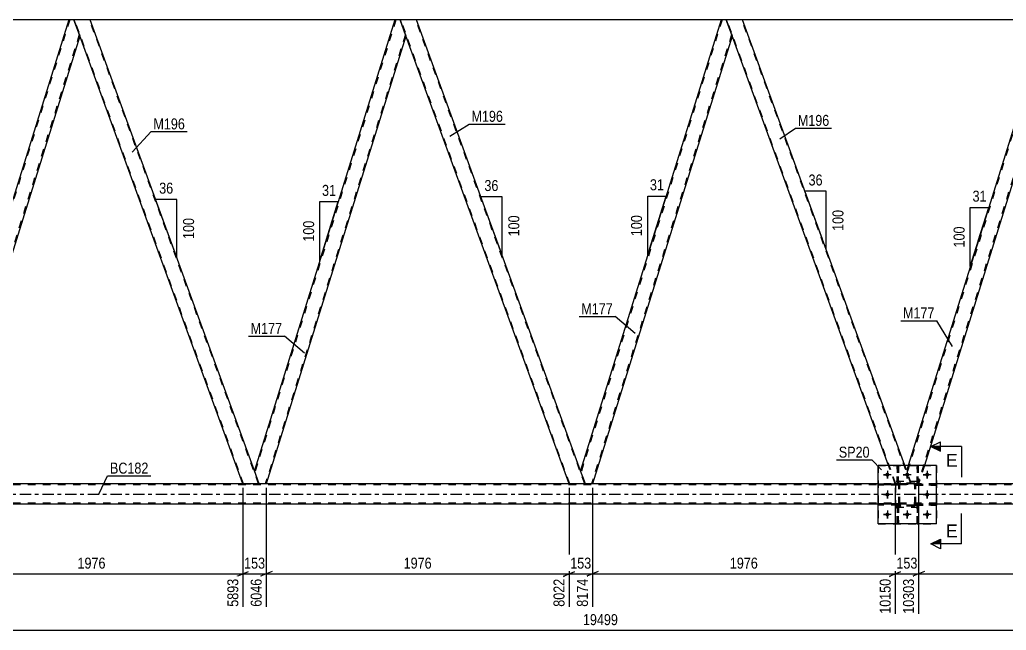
# Model space of a CAD drawing. Header units: millimetres. Extents: x 0 to 841, y 0 to 594.
# Drawn here: x 265 to 522.5, y 297.2 to 456.6 of the extents above; entities that cross this region are included whole.
import ezdxf

# ---------------------------------------------------------------- set-up
doc = ezdxf.new("R2010")
doc.units = ezdxf.units.MM
doc.linetypes.add('DXK_LINE_DOT2', pattern=[3.9198, 1.9599, -1.9599])
doc.linetypes.add('DXK_LINE_DOT3', pattern=[5.9187, 2.979, -0.9799, 0.9799, -0.9799])
doc.styles.add('Arial', font='ARIAL.TTF', dxfattribs={"height": 0.2})
doc.styles.add('Arial Narrow', font='ARIALN.TTF', dxfattribs={"height": 0.2})

# ---------------------------------------------------------------- blocks, each defined once
blk = doc.blocks.new('Part-814748569-3124 - 3014')
at = {"color": 2, "linetype": 'Continuous'}
for p, q in [((368.49, 456.64), (364.24, 456.64)), ((411.37, 338.84), (368.49, 456.64)), ((408.36, 335.42), (365.76, 452.44))]:
    blk.add_line(p, q, dxfattribs=at)
at = {"color": 7, "linetype": 'DXK_LINE_DOT2'}
for p, q in [((364.24, 456.64), (365.76, 452.44)), ((408.53, 335.42), (364.41, 456.64)), ((412.44, 335.42), (368.32, 456.64)), ((412.61, 335.42), (411.37, 338.84)), ((408.36, 335.42), (412.61, 335.42))]:
    blk.add_line(p, q, dxfattribs=at)
blk = doc.blocks.new('Part-814748569-3119 - 3014')
at = {"color": 2, "linetype": 'Continuous'}
for p, q in [((362.92, 456.64), (326.22, 338.89)), ((364.24, 456.64), (362.92, 456.64)), ((365.76, 452.44), (364.24, 456.64)), ((365.78, 452.39), (329.32, 335.42)), ((327.48, 335.42), (326.23, 338.84))]:
    blk.add_line(p, q, dxfattribs=at)
at = {"color": 7, "linetype": 'DXK_LINE_DOT2'}
for p, q in [((363.17, 456.64), (326.35, 338.52)), ((365.65, 452.76), (329.07, 335.42)), ((365.78, 452.39), (365.76, 452.44)), ((365.78, 452.39), (365.76, 452.44)), ((326.22, 338.89), (326.23, 338.84)), ((329.32, 335.42), (327.48, 335.42))]:
    blk.add_line(p, q, dxfattribs=at)
blk = doc.blocks.new('Part-814748569-3330 - 3014')
at = {"color": 7, "linetype": 'DXK_LINE_DOT2'}
for p, q in [((504.23, 330.2), (498.83, 330.2)), ((498.83, 330.2), (498.83, 329.88)), ((498.83, 329.88), (504.23, 329.88)), ((499.43, 329.88), (499.43, 330.2)), ((504.23, 329.88), (504.23, 330.2))]:
    blk.add_line(p, q, dxfattribs=at)
blk = doc.blocks.new('Part-814748569-3360 - 3014')
at = {"color": 7, "linetype": 'DXK_LINE_DOT2'}
for p, q in [((494.43, 330.2), (489.03, 330.2)), ((489.03, 330.2), (489.03, 329.88)), ((494.43, 329.88), (489.03, 329.88)), ((493.83, 329.88), (493.83, 330.2)), ((494.43, 329.88), (494.43, 330.2))]:
    blk.add_line(p, q, dxfattribs=at)
blk = doc.blocks.new('Part-814748569-3370 - 3014')
at = {"color": 2, "linetype": 'Continuous'}
for p, q in [((453.63, 456.64), (449.37, 456.64)), ((495.99, 340.24), (453.63, 456.64)), ((491.74, 340.24), (450.9, 452.44))]:
    blk.add_line(p, q, dxfattribs=at)
at = {"color": 7, "linetype": 'DXK_LINE_DOT2'}
for p, q in [((449.37, 456.64), (450.9, 452.44)), ((493.66, 335.42), (449.54, 456.64)), ((497.58, 335.42), (453.46, 456.64)), ((493.49, 335.42), (491.74, 340.24)), ((497.75, 335.42), (495.99, 340.24)), ((497.75, 335.42), (493.49, 335.42))]:
    blk.add_line(p, q, dxfattribs=at)
blk = doc.blocks.new('Part-814748569-3262 - 3014')
at = {"color": 7, "linetype": 'DXK_LINE_DOT2'}
for p, q in [((499.18, 325.04), (499.18, 329.87)), ((499.18, 329.87), (499.5, 329.87)), ((499.5, 329.87), (499.5, 325.04)), ((499.18, 329.27), (499.5, 329.27)), ((499.5, 325.04), (499.18, 325.04))]:
    blk.add_line(p, q, dxfattribs=at)
blk = doc.blocks.new('Part-814748569-3454 - 3014')
at = {"color": 7, "linetype": 'DXK_LINE_DOT2'}
for p, q in [((498.83, 335.08), (498.83, 335.4)), ((498.83, 335.4), (504.23, 335.4)), ((504.23, 335.08), (498.83, 335.08)), ((499.43, 335.08), (499.43, 335.4)), ((504.23, 335.4), (504.23, 335.08))]:
    blk.add_line(p, q, dxfattribs=at)
blk = doc.blocks.new('Part-814748569-3269 - 3014')
at = {"color": 7, "linetype": 'DXK_LINE_DOT2'}
for p, q in [((278.03, 456.64), (241.22, 338.52)), ((280.51, 452.76), (243.94, 335.42)), ((280.65, 452.39), (280.63, 452.44)), ((280.65, 452.39), (280.63, 452.44)), ((241.5, 340.24), (241.08, 338.89)), ((245.69, 340.24), (244.19, 335.42)), ((242.34, 335.42), (241.08, 338.89)), ((244.19, 335.42), (242.34, 335.42))]:
    blk.add_line(p, q, dxfattribs=at)
at = {"color": 2, "linetype": 'Continuous'}
for p, q in [((277.78, 456.64), (241.5, 340.24)), ((279.1, 456.64), (277.78, 456.64)), ((280.63, 452.44), (279.1, 456.64)), ((280.65, 452.39), (245.69, 340.24))]:
    blk.add_line(p, q, dxfattribs=at)
blk = doc.blocks.new('Part-814748569-3392 - 3014')
at = {"color": 7, "linetype": 'DXK_LINE_DOT2'}
for p, q in [((494.43, 335.16), (494.47, 335.34)), ((494.47, 335.34), (494.43, 335.16)), ((494.43, 330.12), (494.43, 335.16)), ((494.67, 335.16), (494.69, 335.25)), ((494.67, 330.12), (494.67, 335.16)), ((494.69, 335.25), (494.74, 335.33)), ((494.73, 335.6), (494.91, 335.64)), ((494.91, 335.64), (494.73, 335.6)), ((494.74, 335.33), (494.82, 335.38)), ((494.82, 335.38), (494.91, 335.4)), ((498.35, 335.64), (494.91, 335.64)), ((494.91, 335.4), (498.35, 335.4)), ((498.35, 335.64), (498.53, 335.6)), ((498.53, 335.6), (498.35, 335.64)), ((498.35, 335.4), (498.44, 335.38)), ((498.44, 335.38), (498.52, 335.33)), ((498.52, 335.33), (498.57, 335.25)), ((498.57, 335.25), (498.59, 335.16)), ((498.59, 330.12), (498.59, 335.16)), ((498.79, 335.34), (498.83, 335.16)), ((498.83, 335.16), (498.79, 335.34)), ((498.83, 330.12), (498.83, 335.16)), ((494.47, 329.93), (494.43, 330.12)), ((494.43, 330.12), (494.47, 329.93)), ((494.69, 330.03), (494.67, 330.12)), ((494.74, 329.95), (494.69, 330.03)), ((494.91, 329.64), (494.73, 329.67)), ((494.73, 329.67), (494.91, 329.64)), ((494.82, 329.9), (494.74, 329.95)), ((494.91, 329.88), (494.82, 329.9)), ((498.35, 329.88), (494.91, 329.88)), ((498.35, 329.64), (494.91, 329.64)), ((498.44, 329.9), (498.35, 329.88)), ((498.53, 329.67), (498.35, 329.64)), ((498.35, 329.64), (498.53, 329.67)), ((498.52, 329.95), (498.44, 329.9)), ((498.57, 330.03), (498.52, 329.95)), ((498.59, 330.12), (498.57, 330.03)), ((498.83, 330.12), (498.79, 329.93)), ((498.79, 329.93), (498.83, 330.12))]:
    blk.add_line(p, q, dxfattribs=at)
at = {"color": 7, "linetype": 'DXK_LINE_DOT3'}
blk.add_line((496.63, 332.64), (496.63, 332.64), dxfattribs=at)
at = {"color": 7, "linetype": 'DXK_LINE_DOT2'}
for centre, start, end in [((494.91, 335.16), 112.5, 157.5), ((494.91, 335.16), 112.5, 157.5), ((498.35, 335.16), 22.5, 67.5), ((498.35, 335.16), 22.5, 67.5), ((494.91, 330.12), 202.5, 247.5), ((494.91, 330.12), 202.5, 247.5), ((498.35, 330.12), 292.5, 337.5), ((498.35, 330.12), 292.5, 337.5)]:
    blk.add_arc(centre, 0.48, start, end, dxfattribs=at)
blk = doc.blocks.new('Part-814748569-3282 - 3014')
at = {"color": 7, "linetype": 'DXK_LINE_DOT2'}
for p, q in [((493.98, 335.39), (493.98, 340.24)), ((493.98, 340.24), (494.3, 340.24)), ((494.3, 340.24), (494.3, 335.39)), ((493.98, 335.99), (494.3, 335.99)), ((494.3, 335.39), (493.98, 335.39))]:
    blk.add_line(p, q, dxfattribs=at)
blk = doc.blocks.new('Part-814748569-3287 - 3014')
at = {"color": 2, "linetype": 'Continuous'}
for p, q in [((504.23, 340.24), (489.03, 340.24)), ((489.03, 325.04), (489.03, 340.24)), ((504.23, 325.04), (504.23, 340.24)), ((504.23, 325.04), (489.03, 325.04))]:
    blk.add_line(p, q, dxfattribs=at)
blk = doc.blocks.new('Part-814748569-3292 - 3014')
at = {"color": 7, "linetype": 'DXK_LINE_DOT2'}
for p, q in [((774.73, 335.18), (99.23, 335.18)), ((504.23, 335.42), (489.03, 335.42)), ((774.73, 330.38), (99.23, 330.38)), ((504.23, 330.14), (489.03, 330.14))]:
    blk.add_line(p, q, dxfattribs=at)
at = {"color": 2, "linetype": 'Continuous'}
for p, q in [((489.03, 335.42), (248.83, 335.42)), ((659.3, 335.42), (504.23, 335.42)), ((489.03, 330.14), (248.83, 330.14)), ((659.3, 330.14), (504.23, 330.14))]:
    blk.add_line(p, q, dxfattribs=at)
at = {"color": 7, "linetype": 'DXK_LINE_DOT3'}
blk.add_line((99.23, 332.78), (774.73, 332.78), dxfattribs=at)
blk = doc.blocks.new('Part-814748569-3307 - 3014')
at = {"color": 7, "linetype": 'DXK_LINE_DOT2'}
for p, q in [((533.44, 456.64), (496.62, 338.52)), ((535.92, 452.76), (499.34, 335.42)), ((536.05, 452.39), (536.03, 452.44)), ((536.05, 452.39), (536.03, 452.44)), ((496.9, 340.24), (496.48, 338.89)), ((501.09, 340.24), (499.59, 335.42)), ((497.75, 335.42), (496.48, 338.89)), ((499.59, 335.42), (497.75, 335.42))]:
    blk.add_line(p, q, dxfattribs=at)
at = {"color": 2, "linetype": 'Continuous'}
for p, q in [((533.19, 456.64), (496.9, 340.24)), ((534.5, 456.64), (533.19, 456.64)), ((536.03, 452.44), (534.5, 456.64)), ((536.05, 452.39), (501.09, 340.24))]:
    blk.add_line(p, q, dxfattribs=at)
blk = doc.blocks.new('Part-814748569-3323 - 3014')
at = {"color": 7, "linetype": 'DXK_LINE_DOT2'}
for p, q in [((709.03, 456.64), (192.65, 456.64)), ((283.36, 456.64), (277.78, 456.64)), ((368.49, 456.64), (362.92, 456.64)), ((453.63, 456.64), (448.05, 456.64))]:
    blk.add_line(p, q, dxfattribs=at)
at = {"color": 2, "linetype": 'Continuous'}
for p, q in [((277.78, 456.64), (198.22, 456.64)), ((362.92, 456.64), (283.36, 456.64)), ((448.05, 456.64), (368.49, 456.64)), ((533.19, 456.64), (453.63, 456.64))]:
    blk.add_line(p, q, dxfattribs=at)
blk = doc.blocks.new('Part-814748569-3327 - 3014')
at = {"color": 7, "linetype": 'DXK_LINE_DOT2'}
for p, q in [((494.43, 335.4), (489.03, 335.4)), ((489.03, 335.4), (489.03, 335.08)), ((494.43, 335.08), (489.03, 335.08)), ((493.83, 335.08), (493.83, 335.4)), ((494.43, 335.08), (494.43, 335.4))]:
    blk.add_line(p, q, dxfattribs=at)
blk = doc.blocks.new('Part-814748569-3333 - 3014')
at = {"color": 7, "linetype": 'DXK_LINE_DOT2'}
for p, q in [((504.23, 335.4), (498.83, 335.4)), ((498.83, 335.4), (498.83, 335.08)), ((498.83, 335.08), (504.23, 335.08)), ((499.43, 335.08), (499.43, 335.4)), ((504.23, 335.08), (504.23, 335.4))]:
    blk.add_line(p, q, dxfattribs=at)
blk = doc.blocks.new('Part-814748569-3365 - 3014')
at = {"color": 2, "linetype": 'Continuous'}
for p, q in [((448.05, 456.64), (411.35, 338.89)), ((449.37, 456.64), (448.05, 456.64)), ((450.9, 452.44), (449.37, 456.64)), ((450.92, 452.39), (414.46, 335.42)), ((412.61, 335.42), (411.37, 338.84))]:
    blk.add_line(p, q, dxfattribs=at)
at = {"color": 7, "linetype": 'DXK_LINE_DOT2'}
for p, q in [((448.3, 456.64), (411.49, 338.52)), ((450.78, 452.76), (414.21, 335.42)), ((450.92, 452.39), (450.9, 452.44)), ((450.92, 452.39), (450.9, 452.44)), ((411.35, 338.89), (411.37, 338.84)), ((414.46, 335.42), (412.61, 335.42))]:
    blk.add_line(p, q, dxfattribs=at)
blk = doc.blocks.new('Part-814748569-3385 - 3014')
at = {"color": 2, "linetype": 'Continuous'}
for p, q in [((283.36, 456.64), (279.1, 456.64)), ((326.23, 338.84), (283.36, 456.64)), ((323.22, 335.42), (280.63, 452.44))]:
    blk.add_line(p, q, dxfattribs=at)
at = {"color": 7, "linetype": 'DXK_LINE_DOT2'}
for p, q in [((279.1, 456.64), (280.63, 452.44)), ((323.39, 335.42), (279.27, 456.64)), ((327.31, 335.42), (283.19, 456.64)), ((327.48, 335.42), (326.23, 338.84)), ((323.22, 335.42), (327.48, 335.42))]:
    blk.add_line(p, q, dxfattribs=at)
blk = doc.blocks.new('Part-814748569-3391 - 3014')
at = {"color": 7, "linetype": 'DXK_LINE_DOT2'}
for p, q in [((499.63, 336.04), (493.63, 336.04)), ((493.63, 329.24), (493.63, 336.04)), ((499.63, 329.24), (499.63, 336.04)), ((499.63, 329.24), (493.63, 329.24))]:
    blk.add_line(p, q, dxfattribs=at)
blk = doc.blocks.new('Part-814748569-3398 - 3014')
at = {"color": 7, "linetype": 'DXK_LINE_DOT2'}
for p, q in [((493.98, 325.04), (493.98, 329.87)), ((493.98, 329.87), (494.3, 329.87)), ((494.3, 329.87), (494.3, 325.04)), ((493.98, 329.27), (494.3, 329.27)), ((494.3, 325.04), (493.98, 325.04))]:
    blk.add_line(p, q, dxfattribs=at)
blk = doc.blocks.new('Bolt-814748569-3402 - 3014')
at = {"color": 1, "linetype": 'Continuous'}
for p, q in [((490.39, 337.84), (491.08, 337.84)), ((491.43, 338.88), (491.43, 338.18)), ((491.43, 336.8), (491.43, 337.49)), ((492.47, 337.84), (491.78, 337.84)), ((495.59, 337.84), (496.28, 337.84)), ((496.63, 338.88), (496.63, 338.18)), ((496.63, 336.8), (496.63, 337.49)), ((497.67, 337.84), (496.98, 337.84)), ((500.79, 337.84), (501.48, 337.84)), ((501.83, 338.88), (501.83, 338.18)), ((501.83, 336.8), (501.83, 337.49)), ((502.87, 337.84), (502.18, 337.84)), ((490.39, 332.64), (491.08, 332.64)), ((491.43, 333.68), (491.43, 332.98)), ((491.43, 331.6), (491.43, 332.29)), ((492.47, 332.64), (491.78, 332.64)), ((500.79, 332.64), (501.48, 332.64)), ((501.83, 333.68), (501.83, 332.98)), ((501.83, 331.6), (501.83, 332.29)), ((502.87, 332.64), (502.18, 332.64)), ((490.39, 327.44), (491.08, 327.44)), ((491.43, 328.48), (491.43, 327.78)), ((491.43, 326.4), (491.43, 327.09)), ((492.47, 327.44), (491.78, 327.44)), ((495.59, 327.44), (496.28, 327.44)), ((496.63, 328.48), (496.63, 327.78)), ((496.63, 326.4), (496.63, 327.09)), ((497.67, 327.44), (496.98, 327.44)), ((500.79, 327.44), (501.48, 327.44)), ((501.83, 328.48), (501.83, 327.78)), ((501.83, 326.4), (501.83, 327.09)), ((502.87, 327.44), (502.18, 327.44))]:
    blk.add_line(p, q, dxfattribs=at)
blk = doc.blocks.new('Part-814748569-3409 - 3014')
at = {"color": 7, "linetype": 'DXK_LINE_DOT2'}
for p, q in [((499.5, 329.87), (499.18, 329.87)), ((499.18, 329.87), (499.18, 325.04)), ((499.5, 325.04), (499.5, 329.87)), ((499.18, 329.27), (499.5, 329.27)), ((499.18, 325.04), (499.5, 325.04))]:
    blk.add_line(p, q, dxfattribs=at)
blk = doc.blocks.new('Part-814748569-3419 - 3014')
at = {"color": 7, "linetype": 'DXK_LINE_DOT2'}
for p, q in [((489.03, 340.24), (504.23, 340.24)), ((489.03, 340.24), (489.03, 325.04)), ((504.23, 340.24), (504.23, 325.04)), ((489.03, 325.04), (504.23, 325.04))]:
    blk.add_line(p, q, dxfattribs=at)
blk = doc.blocks.new('Part-814748569-3451 - 3014')
at = {"color": 2, "linetype": 'Continuous'}
blk.add_line((499.5, 340.24), (499.18, 340.24), dxfattribs=at)
at = {"color": 7, "linetype": 'DXK_LINE_DOT2'}
for p, q in [((499.18, 340.24), (499.18, 335.39)), ((499.5, 335.39), (499.5, 340.24)), ((499.18, 335.99), (499.5, 335.99)), ((499.18, 335.39), (499.5, 335.39))]:
    blk.add_line(p, q, dxfattribs=at)
blk = doc.blocks.new('Part-814748569-3458 - 3014')
at = {"color": 7, "linetype": 'DXK_LINE_DOT2'}
for p, q in [((494.3, 329.87), (493.98, 329.87)), ((493.98, 329.87), (493.98, 325.04)), ((494.3, 325.04), (494.3, 329.87)), ((493.98, 329.27), (494.3, 329.27)), ((493.98, 325.04), (494.3, 325.04))]:
    blk.add_line(p, q, dxfattribs=at)
blk = doc.blocks.new('Bolt-814748569-3467 - 3014')
at = {"linetype": 'Continuous'}
for points in [[(491.95, 337.84, -1), (490.91, 337.84, -1)], [(497.15, 337.84, -1), (496.11, 337.84, -1)], [(502.35, 337.84, -1), (501.31, 337.84, -1)], [(491.95, 332.64, -1), (490.91, 332.64, -1)], [(502.35, 332.64, -1), (501.31, 332.64, -1)], [(491.95, 327.44, -1), (490.91, 327.44, -1)], [(497.15, 327.44, -1), (496.11, 327.44, -1)], [(502.35, 327.44, -1), (501.31, 327.44, -1)]]:
    blk.add_hatch(color=1, dxfattribs=at).paths.add_polyline_path(points)
at = {"color": 1, "linetype": 'Continuous'}
for p, q in [((492.47, 337.84), (490.39, 337.84)), ((491.43, 338.88), (491.43, 336.8)), ((497.67, 337.84), (495.59, 337.84)), ((496.63, 338.88), (496.63, 336.8)), ((502.87, 337.84), (500.79, 337.84)), ((501.83, 338.88), (501.83, 336.8)), ((492.47, 332.64), (490.39, 332.64)), ((491.43, 333.68), (491.43, 331.6)), ((502.87, 332.64), (500.79, 332.64)), ((501.83, 333.68), (501.83, 331.6)), ((492.47, 327.44), (490.39, 327.44)), ((491.43, 328.48), (491.43, 326.4)), ((497.67, 327.44), (495.59, 327.44)), ((496.63, 328.48), (496.63, 326.4)), ((502.87, 327.44), (500.79, 327.44)), ((501.83, 328.48), (501.83, 326.4))]:
    blk.add_line(p, q, dxfattribs=at)
blk = doc.blocks.new('Part-814748569-3470 - 3014')
at = {"color": 7, "linetype": 'DXK_LINE_DOT2'}
for p, q in [((499.18, 335.39), (499.18, 340.24)), ((499.18, 340.24), (499.5, 340.24)), ((499.5, 340.24), (499.5, 335.39)), ((499.18, 335.99), (499.5, 335.99)), ((499.5, 335.39), (499.18, 335.39))]:
    blk.add_line(p, q, dxfattribs=at)
blk = doc.blocks.new('Part-814748569-3478 - 3014')
at = {"color": 2, "linetype": 'Continuous'}
blk.add_line((494.3, 340.24), (493.98, 340.24), dxfattribs=at)
at = {"color": 7, "linetype": 'DXK_LINE_DOT2'}
for p, q in [((493.98, 340.24), (493.98, 335.39)), ((494.3, 335.39), (494.3, 340.24)), ((493.98, 335.99), (494.3, 335.99)), ((493.98, 335.39), (494.3, 335.39))]:
    blk.add_line(p, q, dxfattribs=at)
blk = doc.blocks.new('Part-814748569-3479 - 3014')
at = {"color": 7, "linetype": 'DXK_LINE_DOT2'}
for p, q in [((494.43, 330.2), (489.03, 330.2)), ((489.03, 329.88), (489.03, 330.2)), ((494.43, 329.88), (489.03, 329.88)), ((493.83, 329.88), (493.83, 330.2)), ((494.43, 330.2), (494.43, 329.88))]:
    blk.add_line(p, q, dxfattribs=at)
blk = doc.blocks.new('Part-814748569-3480 - 3014')
at = {"color": 7, "linetype": 'DXK_LINE_DOT2'}
for p, q in [((494.43, 335.4), (489.03, 335.4)), ((489.03, 335.08), (489.03, 335.4)), ((494.43, 335.08), (489.03, 335.08)), ((493.83, 335.08), (493.83, 335.4)), ((494.43, 335.4), (494.43, 335.08))]:
    blk.add_line(p, q, dxfattribs=at)
blk = doc.blocks.new('Part-814748569-3481 - 3014')
at = {"color": 7, "linetype": 'DXK_LINE_DOT2'}
for p, q in [((498.83, 329.88), (498.83, 330.2)), ((498.83, 330.2), (504.23, 330.2)), ((504.23, 329.88), (498.83, 329.88)), ((499.43, 329.88), (499.43, 330.2)), ((504.23, 330.2), (504.23, 329.88))]:
    blk.add_line(p, q, dxfattribs=at)
blk = doc.blocks.new('Part-814748569-3482 - 3014')
at = {"color": 7, "linetype": 'DXK_LINE_DOT2'}
for p, q in [((494.43, 335.16), (494.47, 335.34)), ((494.47, 335.34), (494.43, 335.16)), ((494.43, 330.12), (494.43, 335.16)), ((494.67, 335.16), (494.69, 335.25)), ((494.67, 330.12), (494.67, 335.16)), ((494.69, 335.25), (494.74, 335.33)), ((494.73, 335.6), (494.91, 335.64)), ((494.91, 335.64), (494.73, 335.6)), ((494.74, 335.33), (494.82, 335.38)), ((494.82, 335.38), (494.91, 335.4)), ((498.35, 335.64), (494.91, 335.64)), ((494.91, 335.4), (498.35, 335.4)), ((498.35, 335.64), (498.53, 335.6)), ((498.53, 335.6), (498.35, 335.64)), ((498.35, 335.4), (498.44, 335.38)), ((498.44, 335.38), (498.52, 335.33)), ((498.52, 335.33), (498.57, 335.25)), ((498.57, 335.25), (498.59, 335.16)), ((498.59, 330.12), (498.59, 335.16)), ((498.79, 335.34), (498.83, 335.16)), ((498.83, 335.16), (498.79, 335.34)), ((498.83, 330.12), (498.83, 335.16)), ((494.47, 329.93), (494.43, 330.12)), ((494.43, 330.12), (494.47, 329.93)), ((494.69, 330.03), (494.67, 330.12)), ((494.74, 329.95), (494.69, 330.03)), ((494.91, 329.64), (494.73, 329.67)), ((494.73, 329.67), (494.91, 329.64)), ((494.82, 329.9), (494.74, 329.95)), ((494.91, 329.88), (494.82, 329.9)), ((498.35, 329.88), (494.91, 329.88)), ((498.35, 329.64), (494.91, 329.64)), ((498.44, 329.9), (498.35, 329.88)), ((498.53, 329.67), (498.35, 329.64)), ((498.35, 329.64), (498.53, 329.67)), ((498.52, 329.95), (498.44, 329.9)), ((498.57, 330.03), (498.52, 329.95)), ((498.59, 330.12), (498.57, 330.03)), ((498.83, 330.12), (498.79, 329.93)), ((498.79, 329.93), (498.83, 330.12))]:
    blk.add_line(p, q, dxfattribs=at)
at = {"color": 7, "linetype": 'DXK_LINE_DOT3'}
blk.add_line((496.63, 332.64), (496.63, 332.64), dxfattribs=at)
at = {"color": 7, "linetype": 'DXK_LINE_DOT2'}
for centre, start, end in [((494.91, 335.16), 112.5, 157.5), ((494.91, 335.16), 112.5, 157.5), ((498.35, 335.16), 22.5, 67.5), ((498.35, 335.16), 22.5, 67.5), ((494.91, 330.12), 202.5, 247.5), ((494.91, 330.12), 202.5, 247.5), ((498.35, 330.12), 292.5, 337.5), ((498.35, 330.12), 292.5, 337.5)]:
    blk.add_arc(centre, 0.48, start, end, dxfattribs=at)
blk = doc.blocks.new('Part-814748569-3486 - 3014')
at = {"color": 7, "linetype": 'DXK_LINE_DOT2'}
for p, q in [((499.63, 336.04), (493.63, 336.04)), ((493.63, 329.24), (493.63, 336.04)), ((499.63, 329.24), (499.63, 336.04)), ((499.63, 329.24), (493.63, 329.24))]:
    blk.add_line(p, q, dxfattribs=at)
blk = doc.blocks.new('StraightDimension-814748569-4026 - 3014')
at = {"color": 7, "linetype": 'Continuous'}
blk.add_line((47.5, 297.21), (785.59, 297.21), dxfattribs=at)
at = {"color": 0}
blk.add_wipeout([(421.72, 297.96), (421.72, 302.16), (411.38, 302.16), (411.38, 297.96)], dxfattribs=at)
at = {"color": 3, "style": 'Arial Narrow'}
blk.add_text('19499', height=2.863, dxfattribs=at).set_placement((411.98, 298.56))
blk = doc.blocks.new('StraightDimension-814748569-3758 - 3014')
at = {"color": 7, "linetype": 'Continuous'}
for p, q in [((323.22, 334.42), (323.22, 303.35)), ((329.32, 334.42), (329.32, 303.35)), ((321.72, 311.36), (324.72, 312.56)), ((323.22, 311.96), (329.32, 311.96)), ((330.82, 312.56), (327.82, 311.36))]:
    blk.add_line(p, q, dxfattribs=at)
at = {"color": 0}
blk.add_wipeout([(329.61, 312.71), (329.61, 316.91), (322.93, 316.91), (322.93, 312.71)], dxfattribs=at)
at = {"color": 0, "linetype": 'Continuous'}
blk.add_wipeout([(328.72, 311.26), (324.52, 311.26), (324.52, 302.75), (328.72, 302.75)], dxfattribs=at)
at = {"color": 3, "style": 'Arial Narrow'}
blk.add_text('153', height=2.863, dxfattribs=at).set_placement((323.53, 313.31))
at = {"color": 3, "linetype": 'Continuous', "style": 'Arial Narrow'}
blk.add_text('6046', height=2.863, rotation=90.0002, dxfattribs=at).set_placement((328.12, 303.35))
blk = doc.blocks.new('AngleDimension-814748569-15131 - 3014')
at = {"color": 7, "linetype": 'Continuous'}
for p, q in [((474.47, 399.38), (469.93, 411.86)), ((475.47, 411.86), (469.93, 411.86)), ((475.47, 396.63), (469.93, 411.86)), ((475.47, 396.63), (475.47, 411.86))]:
    blk.add_line(p, q, dxfattribs=at)
at = {"color": 0}
for points in [[(475.13, 412.76), (475.13, 416.96), (470.27, 416.96), (470.27, 412.76)], [(480.57, 407.59), (476.37, 407.59), (476.37, 400.9), (480.57, 400.9)]]:
    blk.add_wipeout(points, dxfattribs=at)
at = {"color": 3, "style": 'Arial Narrow'}
blk.add_text('36', height=2.863, dxfattribs=at).set_placement((470.87, 413.36))
blk.add_text('100', height=2.863, rotation=90.0002, dxfattribs=at).set_placement((479.97, 401.5))
blk = doc.blocks.new('AngleDimension-814748569-3556 - 3014')
at = {"color": 7, "linetype": 'Continuous'}
for p, q in [((513.09, 407.64), (517.91, 407.64)), ((513.09, 392.18), (517.91, 407.64)), ((513.09, 392.18), (513.09, 407.64)), ((515.17, 398.86), (517.91, 407.64))]:
    blk.add_line(p, q, dxfattribs=at)
at = {"color": 0}
for points in [[(517.93, 408.54), (517.93, 412.74), (513.07, 412.74), (513.07, 408.54)], [(512.19, 403.25), (507.99, 403.25), (507.99, 396.57), (512.19, 396.57)]]:
    blk.add_wipeout(points, dxfattribs=at)
at = {"color": 3, "style": 'Arial Narrow'}
blk.add_text('31', height=2.863, dxfattribs=at).set_placement((513.67, 409.14))
blk.add_text('100', height=2.863, rotation=90.0002, dxfattribs=at).set_placement((511.59, 397.17))
blk = doc.blocks.new('AngleDimension-814748569-3570 - 3014')
at = {"color": 7, "linetype": 'Continuous'}
for p, q in [((428.88, 410.61), (433.7, 410.61)), ((428.88, 395.14), (433.7, 410.61)), ((428.88, 395.14), (428.88, 410.61)), ((429.39, 396.77), (433.7, 410.61))]:
    blk.add_line(p, q, dxfattribs=at)
at = {"color": 0}
for points in [[(433.72, 411.51), (433.72, 415.71), (428.86, 415.71), (428.86, 411.51)], [(427.98, 406.22), (423.78, 406.22), (423.78, 399.53), (427.98, 399.53)]]:
    blk.add_wipeout(points, dxfattribs=at)
at = {"color": 3, "style": 'Arial Narrow'}
blk.add_text('31', height=2.863, dxfattribs=at).set_placement((429.46, 412.11))
blk.add_text('100', height=2.863, rotation=90.0002, dxfattribs=at).set_placement((427.38, 400.13))
blk = doc.blocks.new('StraightDimension-814748569-3739 - 3014')
at = {"color": 7, "linetype": 'Continuous'}
for p, q in [((244.19, 334.42), (244.19, 303.35)), ((323.22, 334.42), (323.22, 303.35)), ((245.69, 312.56), (242.69, 311.36)), ((244.19, 311.96), (323.22, 311.96)), ((321.72, 311.36), (324.72, 312.56))]:
    blk.add_line(p, q, dxfattribs=at)
at = {"color": 0}
blk.add_wipeout([(287.96, 312.71), (287.96, 316.91), (279.45, 316.91), (279.45, 312.71)], dxfattribs=at)
at = {"color": 0, "linetype": 'Continuous'}
blk.add_wipeout([(322.62, 311.26), (318.42, 311.26), (318.42, 302.75), (322.62, 302.75)], dxfattribs=at)
at = {"color": 3, "style": 'Arial Narrow'}
blk.add_text('1976', height=2.863, dxfattribs=at).set_placement((280.05, 313.31))
at = {"color": 3, "linetype": 'Continuous', "style": 'Arial Narrow'}
blk.add_text('5893', height=2.863, rotation=90.0002, dxfattribs=at).set_placement((322.02, 303.35))
blk = doc.blocks.new('StraightDimension-814748569-3777 - 3014')
at = {"color": 7, "linetype": 'Continuous'}
for p, q in [((329.32, 334.42), (329.32, 303.35)), ((408.36, 334.42), (408.36, 303.35)), ((330.82, 312.56), (327.82, 311.36)), ((329.32, 311.96), (408.36, 311.96)), ((406.86, 311.36), (409.86, 312.56))]:
    blk.add_line(p, q, dxfattribs=at)
at = {"color": 0}
blk.add_wipeout([(373.1, 312.71), (373.1, 316.91), (364.58, 316.91), (364.58, 312.71)], dxfattribs=at)
at = {"color": 0, "linetype": 'Continuous'}
blk.add_wipeout([(407.76, 311.26), (403.56, 311.26), (403.56, 302.75), (407.76, 302.75)], dxfattribs=at)
at = {"color": 3, "style": 'Arial Narrow'}
blk.add_text('1976', height=2.863, dxfattribs=at).set_placement((365.18, 313.31))
at = {"color": 3, "linetype": 'Continuous', "style": 'Arial Narrow'}
blk.add_text('8022', height=2.863, rotation=90.0002, dxfattribs=at).set_placement((407.16, 303.35))
blk = doc.blocks.new('StraightDimension-814748569-3801 - 3014')
at = {"color": 7, "linetype": 'Continuous'}
for p, q in [((408.36, 334.42), (408.36, 303.35)), ((414.46, 334.42), (414.46, 303.35)), ((406.86, 311.36), (409.86, 312.56)), ((408.36, 311.96), (414.46, 311.96)), ((415.96, 312.56), (412.96, 311.36))]:
    blk.add_line(p, q, dxfattribs=at)
at = {"color": 0}
blk.add_wipeout([(414.75, 312.71), (414.75, 316.91), (408.06, 316.91), (408.06, 312.71)], dxfattribs=at)
at = {"color": 0, "linetype": 'Continuous'}
blk.add_wipeout([(413.86, 311.26), (409.66, 311.26), (409.66, 302.75), (413.86, 302.75)], dxfattribs=at)
at = {"color": 3, "style": 'Arial Narrow'}
blk.add_text('153', height=2.863, dxfattribs=at).set_placement((408.66, 313.31))
at = {"color": 3, "linetype": 'Continuous', "style": 'Arial Narrow'}
blk.add_text('8174', height=2.863, rotation=90.0002, dxfattribs=at).set_placement((413.26, 303.35))
blk = doc.blocks.new('StraightDimension-814748569-3825 - 3014')
at = {"color": 7, "linetype": 'Continuous'}
for p, q in [((414.46, 334.42), (414.46, 303.35)), ((493.49, 334.42), (493.49, 301.52)), ((415.96, 312.56), (412.96, 311.36)), ((414.46, 311.96), (493.49, 311.96)), ((491.99, 311.36), (494.99, 312.56))]:
    blk.add_line(p, q, dxfattribs=at)
at = {"color": 0}
blk.add_wipeout([(458.23, 312.71), (458.23, 316.91), (449.72, 316.91), (449.72, 312.71)], dxfattribs=at)
at = {"color": 0, "linetype": 'Continuous'}
blk.add_wipeout([(492.89, 311.26), (488.69, 311.26), (488.69, 300.92), (492.89, 300.92)], dxfattribs=at)
at = {"color": 3, "style": 'Arial Narrow'}
blk.add_text('1976', height=2.863, dxfattribs=at).set_placement((450.32, 313.31))
at = {"color": 3, "linetype": 'Continuous', "style": 'Arial Narrow'}
blk.add_text('10150', height=2.863, rotation=90.0002, dxfattribs=at).set_placement((492.29, 301.52))
blk = doc.blocks.new('StraightDimension-814748569-3844 - 3014')
at = {"color": 7, "linetype": 'Continuous'}
for p, q in [((493.49, 334.42), (493.49, 301.52)), ((499.59, 334.42), (499.59, 301.52)), ((491.99, 311.36), (494.99, 312.56)), ((493.49, 311.96), (499.59, 311.96)), ((501.09, 312.56), (498.09, 311.36))]:
    blk.add_line(p, q, dxfattribs=at)
at = {"color": 0}
blk.add_wipeout([(499.88, 312.71), (499.88, 316.91), (493.2, 316.91), (493.2, 312.71)], dxfattribs=at)
at = {"color": 0, "linetype": 'Continuous'}
blk.add_wipeout([(498.99, 311.26), (494.79, 311.26), (494.79, 300.92), (498.99, 300.92)], dxfattribs=at)
at = {"color": 3, "style": 'Arial Narrow'}
blk.add_text('153', height=2.863, dxfattribs=at).set_placement((493.8, 313.31))
at = {"color": 3, "linetype": 'Continuous', "style": 'Arial Narrow'}
blk.add_text('10303', height=2.863, rotation=90.0002, dxfattribs=at).set_placement((498.39, 301.52))
blk = doc.blocks.new('StraightDimension-814748569-3863 - 3014')
at = {"color": 7, "linetype": 'Continuous'}
for p, q in [((499.59, 334.42), (499.59, 301.52)), ((578.62, 334.42), (578.62, 301.52)), ((501.09, 312.56), (498.09, 311.36)), ((499.59, 311.96), (578.62, 311.96)), ((577.12, 311.36), (580.12, 312.56))]:
    blk.add_line(p, q, dxfattribs=at)
at = {"color": 0}
blk.add_wipeout([(543.36, 312.71), (543.36, 316.91), (534.85, 316.91), (534.85, 312.71)], dxfattribs=at)
at = {"color": 0, "linetype": 'Continuous'}
blk.add_wipeout([(578.02, 311.26), (573.82, 311.26), (573.82, 300.92), (578.02, 300.92)], dxfattribs=at)
at = {"color": 3, "style": 'Arial Narrow'}
blk.add_text('1976', height=2.863, dxfattribs=at).set_placement((535.45, 313.31))
at = {"color": 3, "linetype": 'Continuous', "style": 'Arial Narrow'}
blk.add_text('12279', height=2.863, rotation=90.0002, dxfattribs=at).set_placement((577.42, 301.52))
blk = doc.blocks.new('AngleDimension-814748569-4635 - 3014')
at = {"color": 7, "linetype": 'Continuous'}
for p, q in [((343.3, 409.15), (348.12, 409.15)), ((343.3, 393.69), (348.12, 409.15)), ((343.3, 393.69), (343.3, 409.15)), ((345.06, 399.34), (348.12, 409.15))]:
    blk.add_line(p, q, dxfattribs=at)
at = {"color": 0}
for points in [[(348.13, 410.05), (348.13, 414.25), (343.28, 414.25), (343.28, 410.05)], [(342.4, 404.76), (338.2, 404.76), (338.2, 398.08), (342.4, 398.08)]]:
    blk.add_wipeout(points, dxfattribs=at)
at = {"color": 3, "style": 'Arial Narrow'}
blk.add_text('31', height=2.863, dxfattribs=at).set_placement((343.88, 410.65))
blk.add_text('100', height=2.863, rotation=90.0002, dxfattribs=at).set_placement((341.8, 398.68))
blk = doc.blocks.new('AngleDimension-814748569-15103 - 3014')
at = {"color": 7, "linetype": 'Continuous'}
for p, q in [((305.5, 395.81), (300.43, 409.73)), ((305.97, 409.73), (300.43, 409.73)), ((305.97, 394.51), (300.43, 409.73)), ((305.97, 394.51), (305.97, 409.73))]:
    blk.add_line(p, q, dxfattribs=at)
at = {"color": 0}
for points in [[(305.63, 410.63), (305.63, 414.83), (300.77, 414.83), (300.77, 410.63)], [(311.07, 405.46), (306.87, 405.46), (306.87, 398.78), (311.07, 398.78)]]:
    blk.add_wipeout(points, dxfattribs=at)
at = {"color": 3, "style": 'Arial Narrow'}
blk.add_text('36', height=2.863, dxfattribs=at).set_placement((301.37, 411.23))
blk.add_text('100', height=2.863, rotation=90.0002, dxfattribs=at).set_placement((310.47, 399.38))
blk = doc.blocks.new('AngleDimension-814748569-15117 - 3014')
at = {"color": 7, "linetype": 'Continuous'}
for p, q in [((390.42, 396.39), (385.32, 410.41)), ((390.86, 410.41), (385.32, 410.41)), ((390.86, 395.19), (385.32, 410.41)), ((390.86, 395.19), (390.86, 410.41))]:
    blk.add_line(p, q, dxfattribs=at)
at = {"color": 0}
for points in [[(390.52, 411.31), (390.52, 415.51), (385.66, 415.51), (385.66, 411.31)], [(395.96, 406.14), (391.76, 406.14), (391.76, 399.46), (395.96, 399.46)]]:
    blk.add_wipeout(points, dxfattribs=at)
at = {"color": 3, "style": 'Arial Narrow'}
blk.add_text('36', height=2.863, dxfattribs=at).set_placement((386.26, 411.91))
blk.add_text('100', height=2.863, rotation=90.0002, dxfattribs=at).set_placement((395.36, 400.06))
blk = doc.blocks.new('Mark-814748569-3381 - 3014')
at = {"color": 0}
blk.add_wipeout([(308.09, 428.01), (308.09, 431.01), (299.86, 431.01), (299.86, 428.01)], dxfattribs=at)
blk.add_wipeout([(308.09, 428.01), (308.09, 431.01), (299.86, 431.01), (299.86, 428.01)], dxfattribs=at)
at = {"color": 30, "linetype": 'Continuous'}
for p, q in [((294.28, 422.07), (299.26, 427.41)), ((299.26, 427.41), (308.69, 427.41))]:
    blk.add_line(p, q, dxfattribs=at)
at = {"color": 3, "style": 'Arial Narrow'}
blk.add_text('M196', height=2.863, dxfattribs=at).set_placement((299.86, 428.01))
blk = doc.blocks.new('Mark-814748569-3115 - 3014')
at = {"color": 0}
blk.add_wipeout([(333.47, 374.59), (333.47, 377.59), (325.24, 377.59), (325.24, 374.59)], dxfattribs=at)
blk.add_wipeout([(333.47, 374.59), (333.47, 377.59), (325.24, 377.59), (325.24, 374.59)], dxfattribs=at)
at = {"color": 30, "linetype": 'Continuous'}
for p in [(324.64, 373.99), (339.32, 369.54)]:
    blk.add_line(p, (334.07, 373.99), dxfattribs=at)
at = {"color": 3, "style": 'Arial Narrow'}
blk.add_text('M177', height=2.863, dxfattribs=at).set_placement((325.24, 374.59))
blk = doc.blocks.new('Mark-814748569-3120 - 3014')
at = {"color": 0}
blk.add_wipeout([(391.1, 429.99), (391.1, 432.99), (382.88, 432.99), (382.88, 429.99)], dxfattribs=at)
blk.add_wipeout([(391.1, 429.99), (391.1, 432.99), (382.88, 432.99), (382.88, 429.99)], dxfattribs=at)
at = {"color": 30, "linetype": 'Continuous'}
for p, q in [((377.23, 426.24), (382.28, 429.39)), ((382.28, 429.39), (391.7, 429.39))]:
    blk.add_line(p, q, dxfattribs=at)
at = {"color": 3, "style": 'Arial Narrow'}
blk.add_text('M196', height=2.863, dxfattribs=at).set_placement((382.88, 429.99))
blk = doc.blocks.new('Mark-814748569-3283 - 3014')
at = {"color": 0}
blk.add_wipeout([(486.8, 342.29), (486.8, 345.29), (478.76, 345.29), (478.76, 342.29)], dxfattribs=at)
blk.add_wipeout([(486.8, 342.29), (486.8, 345.29), (478.76, 345.29), (478.76, 342.29)], dxfattribs=at)
at = {"color": 30, "linetype": 'Continuous'}
for p in [(478.16, 341.69), (489.91, 339.11)]:
    blk.add_line(p, (487.4, 341.69), dxfattribs=at)
at = {"color": 3, "style": 'Arial Narrow'}
blk.add_text('SP20', height=2.863, dxfattribs=at).set_placement((478.76, 342.29))
blk = doc.blocks.new('Mark-814748569-3288 - 3014')
at = {"color": 0}
blk.add_wipeout([(298.57, 338.12), (298.57, 341.12), (288.52, 341.12), (288.52, 338.12)], dxfattribs=at)
blk.add_wipeout([(298.57, 338.12), (298.57, 341.12), (288.52, 341.12), (288.52, 338.12)], dxfattribs=at)
at = {"color": 30, "linetype": 'Continuous'}
for p, q in [((285.68, 332.94), (287.92, 337.52)), ((287.92, 337.52), (299.17, 337.52))]:
    blk.add_line(p, q, dxfattribs=at)
at = {"color": 3, "style": 'Arial Narrow'}
blk.add_text('BC182', height=2.863, dxfattribs=at).set_placement((288.52, 338.12))
blk = doc.blocks.new('Mark-814748569-3303 - 3014')
at = {"color": 0}
blk.add_wipeout([(503.75, 378.65), (503.75, 381.65), (495.52, 381.65), (495.52, 378.65)], dxfattribs=at)
blk.add_wipeout([(503.75, 378.65), (503.75, 381.65), (495.52, 381.65), (495.52, 378.65)], dxfattribs=at)
at = {"color": 30, "linetype": 'Continuous'}
for p in [(494.92, 378.05), (508.42, 371.34)]:
    blk.add_line(p, (504.35, 378.05), dxfattribs=at)
at = {"color": 3, "style": 'Arial Narrow'}
blk.add_text('M177', height=2.863, dxfattribs=at).set_placement((495.52, 378.65))
blk = doc.blocks.new('Mark-814748569-3361 - 3014')
at = {"color": 0}
blk.add_wipeout([(419.77, 379.74), (419.77, 382.74), (411.55, 382.74), (411.55, 379.74)], dxfattribs=at)
blk.add_wipeout([(419.77, 379.74), (419.77, 382.74), (411.55, 382.74), (411.55, 379.74)], dxfattribs=at)
at = {"color": 30, "linetype": 'Continuous'}
for p in [(410.95, 379.14), (425.62, 374.69)]:
    blk.add_line(p, (420.37, 379.14), dxfattribs=at)
at = {"color": 3, "style": 'Arial Narrow'}
blk.add_text('M177', height=2.863, dxfattribs=at).set_placement((411.55, 379.74))
blk = doc.blocks.new('Mark-814748569-3366 - 3014')
at = {"color": 0}
blk.add_wipeout([(476.28, 428.92), (476.28, 431.92), (468.06, 431.92), (468.06, 428.92)], dxfattribs=at)
blk.add_wipeout([(476.28, 428.92), (476.28, 431.92), (468.06, 431.92), (468.06, 428.92)], dxfattribs=at)
at = {"color": 30, "linetype": 'Continuous'}
for p, q in [((463.33, 425.5), (467.46, 428.32)), ((467.46, 428.32), (476.88, 428.32))]:
    blk.add_line(p, q, dxfattribs=at)
at = {"color": 3, "style": 'Arial Narrow'}
blk.add_text('M196', height=2.863, dxfattribs=at).set_placement((468.06, 428.92))
blk = doc.blocks.new('SectionMark-814748569-4744 - 3014')
at = {"linetype": 'Continuous'}
for points in [[(505.28, 345.19), (505.28, 343.94), (502.78, 345.19)], [(505.28, 320.99), (505.28, 319.74), (502.78, 319.74)]]:
    blk.add_hatch(color=6, dxfattribs=at).paths.add_polyline_path(points)
at = {"color": 6, "linetype": 'Continuous'}
for p, q in [((502.78, 345.19), (505.28, 346.44)), ((510.78, 345.19), (502.78, 345.19)), ((502.78, 345.19), (505.28, 343.94)), ((505.28, 343.94), (505.28, 346.44)), ((502.78, 319.74), (505.28, 320.99)), ((510.78, 319.74), (502.78, 319.74)), ((505.28, 318.49), (502.78, 319.74)), ((505.28, 320.99), (505.28, 318.49))]:
    blk.add_line(p, q, dxfattribs=at)
at = {"color": 0, "linetype": 'Continuous'}
for points in [[(509.78, 339.94), (509.78, 343.44), (506.67, 343.44), (506.67, 339.94)], [(509.78, 321.49), (509.78, 324.99), (506.67, 324.99), (506.67, 321.49)]]:
    blk.add_wipeout(points, dxfattribs=at)
at = {"color": 6, "linetype": 'Continuous'}
for p, q in [((510.78, 345.19), (510.78, 337.19)), ((510.78, 319.74), (510.78, 327.74))]:
    blk.add_line(p, q, dxfattribs=at)
at = {"color": 3, "linetype": 'Continuous', "style": 'Arial'}
for p in [(506.67, 339.94), (506.67, 321.49)]:
    blk.add_text('E', height=3.34, dxfattribs=at).set_placement(p)

msp = doc.modelspace()

# ---------------------------------------------------------------- block references
for name in ['Part-814748569-3323 - 3014', 'Part-814748569-3269 - 3014', 'Part-814748569-3385 - 3014', 'Part-814748569-3119 - 3014', 'Part-814748569-3124 - 3014', 'Part-814748569-3365 - 3014', 'Part-814748569-3370 - 3014', 'Part-814748569-3307 - 3014', 'Part-814748569-3287 - 3014', 'Part-814748569-3419 - 3014', 'Part-814748569-3282 - 3014', 'Part-814748569-3478 - 3014', 'Part-814748569-3451 - 3014', 'Part-814748569-3470 - 3014', 'Bolt-814748569-3402 - 3014', 'Bolt-814748569-3467 - 3014', 'Part-814748569-3292 - 3014', 'Part-814748569-3327 - 3014', 'Part-814748569-3480 - 3014', 'Part-814748569-3391 - 3014', 'Part-814748569-3486 - 3014', 'Part-814748569-3392 - 3014', 'Part-814748569-3482 - 3014', 'Part-814748569-3454 - 3014', 'Part-814748569-3333 - 3014', 'Part-814748569-3360 - 3014', 'Part-814748569-3479 - 3014', 'Part-814748569-3398 - 3014', 'Part-814748569-3458 - 3014', 'Part-814748569-3330 - 3014', 'Part-814748569-3481 - 3014', 'Part-814748569-3262 - 3014', 'Part-814748569-3409 - 3014']:
    msp.add_blockref(name, (0, 0))

# ---------------------------------------------------------------- next in the draw order: block references
msp.add_blockref('StraightDimension-814748569-4026 - 3014', (0, 0))

# ---------------------------------------------------------------- next in the draw order: block references
for name in ['Mark-814748569-3120 - 3014', 'Mark-814748569-3381 - 3014', 'Mark-814748569-3366 - 3014', 'AngleDimension-814748569-15103 - 3014', 'AngleDimension-814748569-15117 - 3014', 'AngleDimension-814748569-3570 - 3014', 'AngleDimension-814748569-15131 - 3014', 'AngleDimension-814748569-4635 - 3014', 'AngleDimension-814748569-3556 - 3014', 'Mark-814748569-3361 - 3014', 'Mark-814748569-3303 - 3014', 'Mark-814748569-3115 - 3014', 'Mark-814748569-3283 - 3014', 'StraightDimension-814748569-3758 - 3014']:
    msp.add_blockref(name, (0, 0))

# ---------------------------------------------------------------- next in the draw order: block references
for name in ['StraightDimension-814748569-3739 - 3014', 'StraightDimension-814748569-3777 - 3014']:
    msp.add_blockref(name, (0, 0))

# ---------------------------------------------------------------- next in the draw order: block references
for name in ['Mark-814748569-3288 - 3014', 'StraightDimension-814748569-3801 - 3014']:
    msp.add_blockref(name, (0, 0))

# ---------------------------------------------------------------- next in the draw order: block references
msp.add_blockref('StraightDimension-814748569-3825 - 3014', (0, 0))

# ---------------------------------------------------------------- next in the draw order: block references
msp.add_blockref('StraightDimension-814748569-3844 - 3014', (0, 0))

# ---------------------------------------------------------------- next in the draw order: block references
msp.add_blockref('StraightDimension-814748569-3863 - 3014', (0, 0))

# ---------------------------------------------------------------- next in the draw order: block references
msp.add_blockref('SectionMark-814748569-4744 - 3014', (0, 0))

doc.saveas('drawing.dxf')
